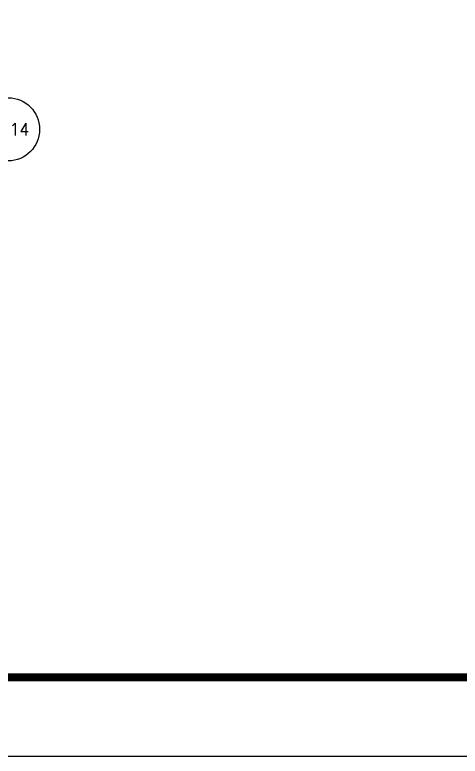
# Model space of a CAD drawing. Extents: x -6243262 to 3079315, y -2914302 to 172723.
# Drawn here: x -5799796 to -5794143, y -799772 to -790372 of the extents above; entities that cross this region are included whole.
import ezdxf
from ezdxf.enums import TextEntityAlignment as Align

# ---------------------------------------------------------------- set-up
doc = ezdxf.new("R2010")
doc.units = 0
doc.header["$LTSCALE"] = 1000
for name, color, linetype in [('AXIS', 3, 'Continuous'), ('AXIS_TEXT', 7, 'Continuous'), ('PUB_TITLE', 4, 'Continuous'), ('WIRE-通讯', 4, 'Continuous')]:
    doc.layers.add(name, color=color, linetype=linetype)
doc.styles.add('_TCH_AXIS', font='COMPLEX', dxfattribs={"bigfont": 'GBCBIG'})
doc.styles.add('COMPLEX', font='COMPLEX')

# ---------------------------------------------------------------- blocks, each defined once
blk = doc.blocks.new('_AXISO')
at = {"color": 0}
blk.add_circle((0, 0), 0.5, dxfattribs=at)
at = {"layer": 'AXIS_TEXT', "color": 0, "style": 'COMPLEX', "width": 1.041667}
blk.add_attdef('A', text='', height=0.56, dxfattribs=at).set_placement((-0.25, -0.28), (0.25, -0.28), align=Align.FIT)
blk = doc.blocks.new('45645')
at = {"layer": 'AXIS', "color": 8}
ref = blk.add_blockref('_AXISO', (1335008.9, -1150013.4), dxfattribs=dict(at, xscale=800, yscale=800, zscale=800))
ref.add_attrib('A', '1-14', dxfattribs={"layer": 'AXIS_TEXT', "height": 156.8, "style": '_TCH_AXIS'}).set_placement((1334740.1, -1150091.8), (1335277.7, -1150091.8), align=Align.FIT)

msp = doc.modelspace()

# ---------------------------------------------------------------- linework, layer by layer
at = {"layer": 'PUB_TITLE'}
msp.add_lwpolyline([(-5847413.8, -799772.5), (-5788013.8, -799772.5), (-5788013.8, -757772.5), (-5847413.8, -757772.5)], close=True, dxfattribs=at)
at = {"layer": 'PUB_TITLE', "const_width": 100}
msp.add_lwpolyline([(-5845913.8, -798772.5), (-5789013.8, -798772.5), (-5789013.8, -758772.5), (-5845913.8, -758772.5)], close=True, dxfattribs=at)

# ---------------------------------------------------------------- block references
at = {"layer": 'WIRE-通讯', "linetype": 'Continuous'}
msp.add_blockref('45645', (-7134890.2, 358189.8), dxfattribs=at)

doc.saveas('drawing.dxf')
